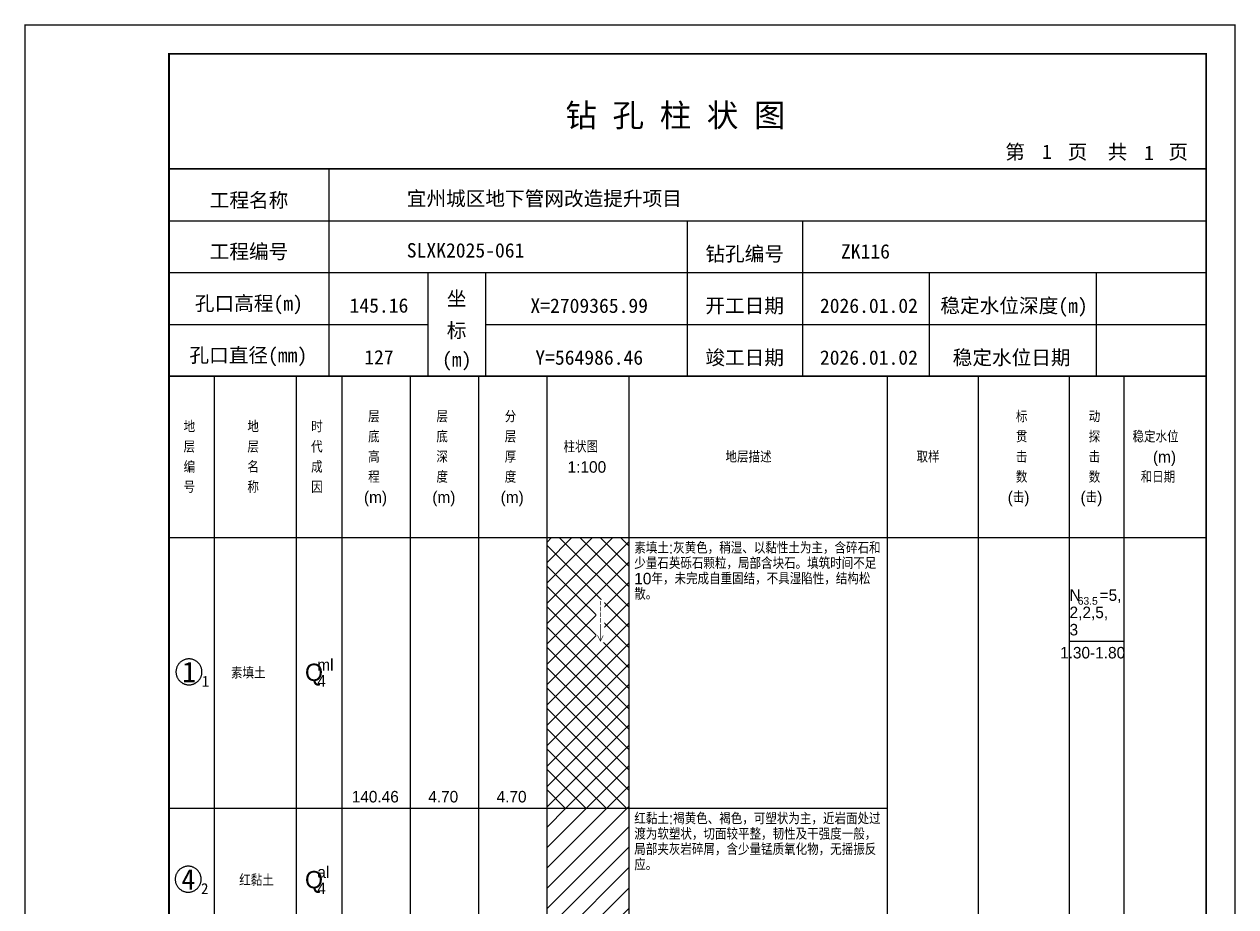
# Model space of a CAD drawing. Header units: millimetres. Extents: x 12489 to 89920, y 4630 to 4927.
# Drawn here: x 60229.3 to 60439.6, y 4773.6 to 4926.8 of the extents above; entities that cross this region are included whole.
import ezdxf
from ezdxf.enums import TextEntityAlignment as Align

# ---------------------------------------------------------------- set-up
doc = ezdxf.new("R2010")
doc.units = ezdxf.units.MM
doc.layers.add('ZZT_TC', color=7, linetype='Continuous')
doc.styles.add('成果图图块', font='', dxfattribs={"height": 2.5})
doc.styles.add('成果图模板', font='')
doc.styles.add('成果图模板标题', font='simhei.ttf')
doc.styles.add('成果图表体', font='Comfont.shx', dxfattribs={"height": 2, "bigfont": 'Hztxt12a.shx'})
doc.styles.get('成果图图块').set_extended_font_data('FangSong_GB2312')
doc.styles.get('成果图模板').set_extended_font_data('FangSong_GB2312')

# ---------------------------------------------------------------- blocks, each defined once
blk = doc.blocks.new('DCBH-1-1-1433', base_point=(0.3, -0.11))
at = {"layer": 'ZZT_TC', "color": 7}
blk.add_polyline3d([(-0.19, 2.31, 0), (-0.3, 2.31, 0), (-0.41, 2.3, 0), (-0.52, 2.29, 0), (-0.63, 2.27, 0), (-0.73, 2.24, 0), (-0.84, 2.21, 0), (-0.95, 2.18, 0), (-1.05, 2.14, 0), (-1.15, 2.09, 0), (-1.25, 2.04, 0), (-1.35, 1.99, 0), (-1.44, 1.93, 0), (-1.53, 1.87, 0), (-1.62, 1.8, 0), (-1.7, 1.73, 0), (-1.78, 1.65, 0), (-1.86, 1.57, 0), (-1.93, 1.49, 0), (-2, 1.4, 0), (-2.06, 1.31, 0), (-2.12, 1.22, 0), (-2.17, 1.12, 0), (-2.22, 1.02, 0), (-2.27, 0.92, 0), (-2.31, 0.82, 0), (-2.34, 0.71, 0), (-2.37, 0.61, 0), (-2.4, 0.5, 0), (-2.41, 0.39, 0), (-2.43, 0.28, 0), (-2.44, 0.17, 0), (-2.44, 0.06, 0), (-2.44, -0.05, 0), (-2.43, -0.16, 0), (-2.41, -0.27, 0), (-2.4, -0.38, 0), (-2.37, -0.49, 0), (-2.34, -0.6, 0), (-2.31, -0.7, 0), (-2.27, -0.8, 0), (-2.22, -0.9, 0), (-2.17, -1, 0), (-2.12, -1.1, 0), (-2.06, -1.19, 0), (-2, -1.28, 0), (-1.93, -1.37, 0), (-1.86, -1.45, 0), (-1.78, -1.53, 0), (-1.7, -1.61, 0), (-1.62, -1.68, 0), (-1.53, -1.75, 0), (-1.44, -1.81, 0), (-1.35, -1.87, 0), (-1.25, -1.93, 0), (-1.15, -1.98, 0), (-1.05, -2.02, 0), (-0.95, -2.06, 0), (-0.84, -2.1, 0), (-0.73, -2.13, 0), (-0.63, -2.15, 0), (-0.52, -2.17, 0), (-0.41, -2.18, 0), (-0.3, -2.19, 0), (-0.19, -2.19, 0), (-0.08, -2.19, 0), (0.03, -2.18, 0), (0.14, -2.17, 0), (0.25, -2.15, 0), (0.36, -2.13, 0), (0.47, -2.1, 0), (0.57, -2.06, 0), (0.67, -2.02, 0), (0.77, -1.98, 0), (0.87, -1.93, 0), (0.97, -1.87, 0), (1.06, -1.81, 0), (1.15, -1.75, 0), (1.24, -1.68, 0), (1.32, -1.61, 0), (1.4, -1.53, 0), (1.48, -1.45, 0), (1.55, -1.37, 0), (1.62, -1.28, 0), (1.68, -1.19, 0), (1.74, -1.1, 0), (1.8, -1, 0), (1.85, -0.9, 0), (1.89, -0.8, 0), (1.93, -0.7, 0), (1.97, -0.6, 0), (2, -0.49, 0), (2.02, -0.38, 0), (2.04, -0.27, 0), (2.05, -0.16, 0), (2.06, -0.05, 0), (2.06, 0.06, 0), (2.06, 0.17, 0), (2.05, 0.28, 0), (2.04, 0.39, 0), (2.02, 0.5, 0), (2, 0.61, 0), (1.97, 0.71, 0), (1.93, 0.82, 0), (1.89, 0.92, 0), (1.85, 1.02, 0), (1.8, 1.12, 0), (1.74, 1.22, 0), (1.68, 1.31, 0), (1.62, 1.4, 0), (1.55, 1.49, 0), (1.48, 1.57, 0), (1.4, 1.65, 0), (1.32, 1.73, 0), (1.24, 1.8, 0), (1.15, 1.87, 0), (1.06, 1.93, 0), (0.97, 1.99, 0), (0.87, 2.04, 0), (0.77, 2.09, 0), (0.67, 2.14, 0), (0.57, 2.18, 0), (0.47, 2.21, 0), (0.36, 2.24, 0), (0.25, 2.27, 0), (0.14, 2.29, 0), (0.03, 2.3, 0), (-0.08, 2.31, 0), (-0.19, 2.31, 0)], dxfattribs=at)
at = {"style": '成果图图块'}
blk.add_text('1', height=3.57, dxfattribs=at).set_placement((-0.16, -1.74), align=Align.CENTER)
blk.add_text('1', height=1.91, dxfattribs=at).set_placement((2.03, -2.53))
blk = doc.blocks.new('DCBH-1-1-1434', base_point=(0.43, -0.11))
at = {"layer": 'ZZT_TC', "color": 7}
blk.add_polyline3d([(-0.19, 2.31, 0), (-0.3, 2.31, 0), (-0.41, 2.3, 0), (-0.52, 2.29, 0), (-0.63, 2.27, 0), (-0.73, 2.24, 0), (-0.84, 2.21, 0), (-0.95, 2.18, 0), (-1.05, 2.14, 0), (-1.15, 2.09, 0), (-1.25, 2.04, 0), (-1.35, 1.99, 0), (-1.44, 1.93, 0), (-1.53, 1.87, 0), (-1.62, 1.8, 0), (-1.7, 1.73, 0), (-1.78, 1.65, 0), (-1.86, 1.57, 0), (-1.93, 1.49, 0), (-2, 1.4, 0), (-2.06, 1.31, 0), (-2.12, 1.22, 0), (-2.17, 1.12, 0), (-2.22, 1.02, 0), (-2.27, 0.92, 0), (-2.31, 0.82, 0), (-2.34, 0.71, 0), (-2.37, 0.61, 0), (-2.4, 0.5, 0), (-2.41, 0.39, 0), (-2.43, 0.28, 0), (-2.44, 0.17, 0), (-2.44, 0.06, 0), (-2.44, -0.05, 0), (-2.43, -0.16, 0), (-2.41, -0.27, 0), (-2.4, -0.38, 0), (-2.37, -0.49, 0), (-2.34, -0.6, 0), (-2.31, -0.7, 0), (-2.27, -0.8, 0), (-2.22, -0.9, 0), (-2.17, -1, 0), (-2.12, -1.1, 0), (-2.06, -1.19, 0), (-2, -1.28, 0), (-1.93, -1.37, 0), (-1.86, -1.45, 0), (-1.78, -1.53, 0), (-1.7, -1.61, 0), (-1.62, -1.68, 0), (-1.53, -1.75, 0), (-1.44, -1.81, 0), (-1.35, -1.87, 0), (-1.25, -1.93, 0), (-1.15, -1.98, 0), (-1.05, -2.02, 0), (-0.95, -2.06, 0), (-0.84, -2.1, 0), (-0.73, -2.13, 0), (-0.63, -2.15, 0), (-0.52, -2.17, 0), (-0.41, -2.18, 0), (-0.3, -2.19, 0), (-0.19, -2.19, 0), (-0.08, -2.19, 0), (0.03, -2.18, 0), (0.14, -2.17, 0), (0.25, -2.15, 0), (0.36, -2.13, 0), (0.47, -2.1, 0), (0.57, -2.06, 0), (0.67, -2.02, 0), (0.77, -1.98, 0), (0.87, -1.93, 0), (0.97, -1.87, 0), (1.06, -1.81, 0), (1.15, -1.75, 0), (1.24, -1.68, 0), (1.32, -1.61, 0), (1.4, -1.53, 0), (1.48, -1.45, 0), (1.55, -1.37, 0), (1.62, -1.28, 0), (1.68, -1.19, 0), (1.74, -1.1, 0), (1.8, -1, 0), (1.85, -0.9, 0), (1.89, -0.8, 0), (1.93, -0.7, 0), (1.97, -0.6, 0), (2, -0.49, 0), (2.02, -0.38, 0), (2.04, -0.27, 0), (2.05, -0.16, 0), (2.06, -0.05, 0), (2.06, 0.06, 0), (2.06, 0.17, 0), (2.05, 0.28, 0), (2.04, 0.39, 0), (2.02, 0.5, 0), (2, 0.61, 0), (1.97, 0.71, 0), (1.93, 0.82, 0), (1.89, 0.92, 0), (1.85, 1.02, 0), (1.8, 1.12, 0), (1.74, 1.22, 0), (1.68, 1.31, 0), (1.62, 1.4, 0), (1.55, 1.49, 0), (1.48, 1.57, 0), (1.4, 1.65, 0), (1.32, 1.73, 0), (1.24, 1.8, 0), (1.15, 1.87, 0), (1.06, 1.93, 0), (0.97, 1.99, 0), (0.87, 2.04, 0), (0.77, 2.09, 0), (0.67, 2.14, 0), (0.57, 2.18, 0), (0.47, 2.21, 0), (0.36, 2.24, 0), (0.25, 2.27, 0), (0.14, 2.29, 0), (0.03, 2.3, 0), (-0.08, 2.31, 0), (-0.19, 2.31, 0)], dxfattribs=at)
at = {"style": '成果图图块'}
blk.add_text('4', height=3.57, dxfattribs=at).set_placement((-0.16, -1.74), align=Align.CENTER)
blk.add_text('2', height=1.91, dxfattribs=at).set_placement((2.03, -2.53))
blk = doc.blocks.new('zztGLdt.dwg', base_point=(0.5, 0))
blk.add_wipeout([(-0.2, -0.2), (1.2, -0.2), (1.2, 3.2), (-0.2, 3.2)])
at = {"color": 7, "const_width": 0.1}
for points in [[(0.5, 3), (0.5, 0)], [(0, 1), (0.5, 0), (1, 1)]]:
    blk.add_lwpolyline(points, dxfattribs=at)
blk = doc.blocks.new('钻孔柱状图路桥昇龙制图梁世成校核莫家里.dwg218', base_point=(25, 236))
for p, q in [((52.82, 236), (52.82, 272)), ((25, 263), (205, 263)), ((115, 236), (115, 263)), ((135, 236), (135, 263)), ((25, 254), (205, 254)), ((70, 236), (70, 254)), ((80, 236), (80, 254)), ((157, 236), (157, 254)), ((185.95, 236), (185.95, 254)), ((25, 245), (70, 245)), ((80, 245), (205, 245))]:
    blk.add_line(p, q)
for points, const_width in [([(0, 0), (210, 0), (210, 297), (0, 297)], 0.25), ([(25, 5), (205, 5), (205, 292), (25, 292)], 0.3)]:
    blk.add_lwpolyline(points, close=True, dxfattribs=dict(const_width=const_width))
at = {"const_width": 0.3}
for points in [[(25, 272), (205, 272)], [(25, 236), (205, 236)]]:
    blk.add_lwpolyline(points, dxfattribs=at)
for s, height, style, p in [('钻 孔 柱 状 图', 4, '成果图模板标题', (93.8, 279.31)), ('第', 2.5, '成果图模板', (170.12, 273.7)), ('页', 2.5, '成果图模板', (180.96, 273.7)), ('共', 2.5, '成果图模板', (187.88, 273.7)), ('页', 2.5, '成果图模板', (198.44, 273.7)), ('工程名称', 2.5, '成果图模板', (32.07, 265.32)), ('宜州城区地下管网改造提升项目', 2.5, '成果图模板', (66.26, 265.61)), ('工程编号', 2.5, '成果图模板', (32.05, 256.41)), ('SLXK2025-061', 2.5, '成果图模板', (66.26, 256.61)), ('钻孔编号', 2.5, '成果图模板', (118.08, 256)), ('ZK116', 2.5, '成果图模板', (141.61, 256.43)), ('孔口高程(m)', 2.5, '成果图模板', (29.48, 247.41)), ('坐', 2.5, '成果图模板', (73.21, 248.24)), ('开工日期', 2.5, '成果图模板', (118.08, 247)), ('稳定水位深度(m)', 2.5, '成果图模板', (158.86, 247)), ('标', 2.5, '成果图模板', (73.21, 242.7)), ('孔口直径(mm)', 2.5, '成果图模板', (28.54, 238.41)), ('(m) ', 2.5, '成果图模板', (72.38, 237.65)), ('竣工日期', 2.5, '成果图模板', (118.08, 238)), ('稳定水位日期', 2.5, '成果图模板', (160.99, 238))]:
    blk.add_text(s, height=height, dxfattribs=dict(style=style)).set_placement(p)
at = {"style": '成果图模板'}
for s, p in [('1', (177.35, 273.74)), ('1', (195.08, 273.53)), ('145.16', (61.43, 247.04)), ('X=2709365.99', (97.92, 247)), ('2026.01.02', (146.46, 247)), ('127', (61.43, 238.04)), ('Y=564986.46', (97.92, 238)), ('2026.01.02', (146.46, 238))]:
    blk.add_text(s, height=2.5, dxfattribs=at).set_placement(p, align=Align.CENTER)

msp = doc.modelspace()

# ---------------------------------------------------------------- hatches: boundary and pattern name
at = {"linetype": 'Continuous'}
h = msp.add_hatch(dxfattribs=at)
h.set_pattern_fill('GKSTT', scale=0.5, style=0, pattern_type=2)
h.set_pattern_definition([(45, (0, 0), (-1.76776695, 1.76776695), []), (135, (0, 0), (-1.76776695, -1.76776695), [])])
h.paths.add_polyline_path([(60320.06, 4790.71), (60334.29, 4790.71), (60334.29, 4837.71), (60320.06, 4837.71)])
h = msp.add_hatch(dxfattribs=at)
h.set_pattern_fill('GKNXT', scale=0.5, style=0, pattern_type=2)
h.set_pattern_definition([(45, (0, 0), (-1.76776695, 1.76776695), [])])
h.paths.add_polyline_path([(60320.06, 4765.71), (60334.29, 4765.71), (60334.29, 4790.71), (60320.06, 4790.71)])

# ---------------------------------------------------------------- linework, layer by layer
at = {"color": 0}
for p, q in [((60254.45, 4837.71), (60262.35, 4837.71)), ((60254.45, 4790.71), (60254.45, 4837.71)), ((60262.35, 4790.71), (60262.35, 4837.71)), ((60254.45, 4790.71), (60262.35, 4790.71)), ((60254.45, 4790.71), (60262.35, 4790.71)), ((60254.45, 4765.71), (60254.45, 4790.71)), ((60262.35, 4765.71), (60262.35, 4790.71))]:
    msp.add_line(p, q, dxfattribs=at)
for points in [[(60254.45, 4865.71), (60262.35, 4865.71)], [(60254.45, 4837.71), (60254.45, 4865.71)], [(60262.35, 4837.71), (60262.35, 4865.71)], [(60262.35, 4865.71), (60276.58, 4865.71)], [(60262.35, 4837.71), (60262.35, 4865.71)], [(60276.58, 4837.71), (60276.58, 4865.71)], [(60276.58, 4865.71), (60284.49, 4865.71)], [(60276.58, 4837.71), (60276.58, 4865.71)], [(60284.49, 4837.71), (60284.49, 4865.71)], [(60284.49, 4865.71), (60296.35, 4865.71)], [(60284.49, 4837.71), (60284.49, 4865.71)], [(60296.35, 4837.71), (60296.35, 4865.71)], [(60296.35, 4865.71), (60308.2, 4865.71)], [(60296.35, 4837.71), (60296.35, 4865.71)], [(60308.2, 4837.71), (60308.2, 4865.71)], [(60308.2, 4865.71), (60320.06, 4865.71)], [(60308.2, 4837.71), (60308.2, 4865.71)], [(60320.06, 4837.71), (60320.06, 4865.71)], [(60320.06, 4865.71), (60334.29, 4865.71)], [(60320.06, 4837.71), (60320.06, 4865.71)], [(60334.29, 4837.71), (60334.29, 4865.71)], [(60334.29, 4865.71), (60379.11, 4865.71)], [(60334.29, 4837.71), (60334.29, 4865.71)], [(60379.11, 4837.71), (60379.11, 4865.71)], [(60379.11, 4865.71), (60394.92, 4865.71)], [(60379.11, 4837.71), (60379.11, 4865.71)], [(60394.92, 4837.71), (60394.92, 4865.71)], [(60394.92, 4865.71), (60410.73, 4865.71)], [(60394.92, 4837.71), (60394.92, 4865.71)], [(60410.73, 4837.71), (60410.73, 4865.71)], [(60410.73, 4865.71), (60420.22, 4865.71)], [(60410.73, 4837.71), (60410.73, 4865.71)], [(60420.22, 4837.71), (60420.22, 4865.71)], [(60420.22, 4865.71), (60434.45, 4865.71)], [(60420.22, 4837.71), (60420.22, 4865.71)], [(60434.45, 4837.71), (60434.45, 4865.71)], [(60254.45, 4837.71), (60262.35, 4837.71)], [(60254.45, 4643.71), (60254.45, 4837.71)], [(60254.45, 4837.71), (60262.35, 4837.71)], [(60262.35, 4643.71), (60262.35, 4837.71)], [(60262.35, 4837.71), (60276.58, 4837.71)], [(60262.35, 4643.71), (60262.35, 4837.71)], [(60262.35, 4837.71), (60276.58, 4837.71)], [(60262.35, 4837.71), (60276.58, 4837.71)], [(60262.35, 4790.71), (60262.35, 4837.71)], [(60276.58, 4643.71), (60276.58, 4837.71)], [(60276.58, 4790.71), (60276.58, 4837.71)], [(60276.58, 4837.71), (60284.49, 4837.71)], [(60276.58, 4643.71), (60276.58, 4837.71)], [(60276.58, 4837.71), (60284.49, 4837.71)], [(60276.58, 4837.71), (60284.49, 4837.71)], [(60276.58, 4790.71), (60276.58, 4837.71)], [(60284.49, 4643.71), (60284.49, 4837.71)], [(60284.49, 4790.71), (60284.49, 4837.71)], [(60284.49, 4837.71), (60296.35, 4837.71)], [(60284.49, 4643.71), (60284.49, 4837.71)], [(60284.49, 4837.71), (60296.35, 4837.71)], [(60284.49, 4837.71), (60296.35, 4837.71)], [(60284.49, 4790.71), (60284.49, 4837.71)], [(60296.35, 4643.71), (60296.35, 4837.71)], [(60296.35, 4790.71), (60296.35, 4837.71)], [(60296.35, 4837.71), (60308.2, 4837.71)], [(60296.35, 4643.71), (60296.35, 4837.71)], [(60296.35, 4837.71), (60308.2, 4837.71)], [(60296.35, 4837.71), (60308.2, 4837.71)], [(60296.35, 4790.71), (60296.35, 4837.71)], [(60308.2, 4643.71), (60308.2, 4837.71)], [(60308.2, 4790.71), (60308.2, 4837.71)], [(60308.2, 4837.71), (60320.06, 4837.71)], [(60308.2, 4643.71), (60308.2, 4837.71)], [(60308.2, 4837.71), (60320.06, 4837.71)], [(60308.2, 4837.71), (60320.06, 4837.71)], [(60308.2, 4790.71), (60308.2, 4837.71)], [(60320.06, 4643.71), (60320.06, 4837.71)], [(60320.06, 4790.71), (60320.06, 4837.71)], [(60320.06, 4837.71), (60334.29, 4837.71)], [(60320.06, 4643.71), (60320.06, 4837.71)], [(60320.06, 4837.71), (60334.29, 4837.71)], [(60334.29, 4643.71), (60334.29, 4837.71)], [(60334.29, 4837.71), (60379.11, 4837.71)], [(60334.29, 4643.71), (60334.29, 4837.71)], [(60334.29, 4837.71), (60379.11, 4837.71)], [(60334.29, 4837.71), (60379.11, 4837.71)], [(60334.29, 4790.71), (60334.29, 4837.71)], [(60379.11, 4643.71), (60379.11, 4837.71)], [(60379.11, 4790.71), (60379.11, 4837.71)], [(60379.11, 4837.71), (60394.92, 4837.71)], [(60379.11, 4643.71), (60379.11, 4837.71)], [(60379.11, 4837.71), (60394.92, 4837.71)], [(60394.92, 4643.71), (60394.92, 4837.71)], [(60394.92, 4837.71), (60410.73, 4837.71)], [(60394.92, 4643.71), (60394.92, 4837.71)], [(60394.92, 4837.71), (60410.73, 4837.71)], [(60410.73, 4643.71), (60410.73, 4837.71)], [(60410.73, 4837.71), (60420.22, 4837.71)], [(60410.73, 4643.71), (60410.73, 4837.71)], [(60410.73, 4837.71), (60420.22, 4837.71)], [(60410.73, 4837.71), (60420.22, 4837.71)], [(60410.73, 4819.71), (60410.73, 4837.71)], [(60420.22, 4643.71), (60420.22, 4837.71)], [(60420.22, 4819.71), (60420.22, 4837.71)], [(60420.22, 4837.71), (60434.45, 4837.71)], [(60420.22, 4643.71), (60420.22, 4837.71)], [(60420.22, 4837.71), (60434.45, 4837.71)], [(60434.45, 4643.71), (60434.45, 4837.71)], [(60410.73, 4819.71), (60420.22, 4819.71)], [(60262.35, 4790.71), (60276.58, 4790.71)], [(60262.35, 4790.71), (60276.58, 4790.71)], [(60262.35, 4765.71), (60262.35, 4790.71)], [(60276.58, 4765.71), (60276.58, 4790.71)], [(60276.58, 4790.71), (60284.49, 4790.71)], [(60276.58, 4790.71), (60284.49, 4790.71)], [(60276.58, 4765.71), (60276.58, 4790.71)], [(60284.49, 4765.71), (60284.49, 4790.71)], [(60284.49, 4790.71), (60296.35, 4790.71)], [(60284.49, 4790.71), (60296.35, 4790.71)], [(60284.49, 4765.71), (60284.49, 4790.71)], [(60296.35, 4765.71), (60296.35, 4790.71)], [(60296.35, 4790.71), (60308.2, 4790.71)], [(60296.35, 4790.71), (60308.2, 4790.71)], [(60296.35, 4765.71), (60296.35, 4790.71)], [(60308.2, 4765.71), (60308.2, 4790.71)], [(60308.2, 4790.71), (60320.06, 4790.71)], [(60308.2, 4790.71), (60320.06, 4790.71)], [(60308.2, 4765.71), (60308.2, 4790.71)], [(60320.06, 4765.71), (60320.06, 4790.71)], [(60334.29, 4790.71), (60379.11, 4790.71)], [(60334.29, 4790.71), (60379.11, 4790.71)], [(60334.29, 4765.71), (60334.29, 4790.71)], [(60379.11, 4765.71), (60379.11, 4790.71)]]:
    msp.add_lwpolyline(points, dxfattribs=at)
at = {"color": 7, "flags": 128}
msp.add_lwpolyline([(60320.06, 4790.71), (60334.29, 4790.71)], dxfattribs=at)

# ---------------------------------------------------------------- block references
for name, p in [('DCBH-1-1-1433', (60258.4, 4814.21)), ('DCBH-1-1-1434', (60258.4, 4778.21))]:
    msp.add_blockref(name, p)

# ---------------------------------------------------------------- texts
at = {"color": 0, "style": '成果图表体'}
for s, height, p in [('层', 2, (60289, 4857.71)), ('层', 2, (60300.85, 4857.71)), ('分', 2, (60312.71, 4857.71)), ('标', 2, (60401.41, 4857.71)), ('动', 2, (60414.05, 4857.71)), ('地', 2, (60256.98, 4855.96)), ('地', 2, (60268.05, 4855.96)), ('时', 2, (60279.11, 4855.96)), ('底', 2, (60289, 4854.21)), ('底', 2, (60300.85, 4854.21)), ('层', 2, (60312.71, 4854.21)), ('贯', 2, (60401.41, 4854.21)), ('探', 2, (60414.05, 4854.21)), ('稳定水位', 2, (60421.65, 4854.21)), ('层', 2, (60256.98, 4852.46)), ('层', 2, (60268.05, 4852.46)), ('代', 2, (60279.11, 4852.46)), ('高', 2, (60289, 4850.71)), ('深', 2, (60300.85, 4850.71)), ('厚', 2, (60312.71, 4850.71)), ('柱状图', 2, (60322.91, 4852.46)), ('地层描述', 2, (60351.02, 4850.71)), ('取样', 2, (60384.18, 4850.71)), ('击', 2, (60401.41, 4850.71)), ('击', 2, (60414.05, 4850.71)), ('(m)', 2, (60425.2, 4850.71)), ('编', 2, (60256.98, 4848.96)), ('名', 2, (60268.05, 4848.96)), ('成', 2, (60279.11, 4848.96)), ('1:100', 2, (60323.62, 4848.96)), ('程', 2, (60289, 4847.21)), ('度', 2, (60300.85, 4847.21)), ('度', 2, (60312.71, 4847.21)), ('数', 2, (60401.41, 4847.21)), ('数', 2, (60414.05, 4847.21)), ('和日期', 2, (60423.07, 4847.21)), ('号', 2, (60256.98, 4845.46)), ('称', 2, (60268.05, 4845.46)), ('因', 2, (60279.11, 4845.46)), ('(m)', 2, (60288.28, 4843.71)), ('(m)', 2, (60300.14, 4843.71)), ('(m)', 2, (60312, 4843.71)), ('(击)', 2, (60399.99, 4843.71)), ('(击)', 2, (60412.63, 4843.71)), ('N', 2, (60410.73, 4826.71)), ('63.5', 1.333, (60412.15, 4826.04)), ('=5,', 2, (60415.94, 4826.71)), ('2,2,5,', 2, (60410.73, 4823.71)), ('3', 2, (60410.73, 4820.71)), ('1.30-1.80', 2, (60409.08, 4816.71)), ('素填土', 2, (60265.2, 4813.21)), ('Q', 3, (60278.05, 4812.81)), ('ml', 2, (60280.18, 4814.61)), ('4', 2, (60280.18, 4811.81)), ('140.46', 2, (60286.15, 4791.71)), ('4.70', 2, (60299.43, 4791.71)), ('4.70', 2, (60311.29, 4791.71)), ('红黏土', 2, (60266.63, 4777.21)), ('Q', 3, (60278.05, 4776.81)), ('al', 2, (60280.18, 4778.61)), ('4', 2, (60280.18, 4775.81))]:
    msp.add_text(s, height=height, dxfattribs=at).set_placement(p)
at = {"color": 0, "char_height": 2, "width": 43.0292, "attachment_point": 1, "line_spacing_factor": 0.8, "style": '成果图表体'}
for s, insert in [('素填土:灰黄色，稍湿、以黏性土为主，含碎石和少量石英砾石颗粒，局部含块石。填筑时间不足10年，未完成自重固结，不具湿陷性，结构松散。', (60335.19, 4836.91)), ('红黏土:褐黄色、褐色，可塑状为主，近岩面处过渡为软塑状，切面较平整，韧性及干强度一般，局部夹灰岩碎屑，含少量锰质氧化物，无摇振反应。', (60335.19, 4789.91))]:
    msp.add_mtext(s, dxfattribs=dict(at, insert=insert))

# ---------------------------------------------------------------- next in the draw order: block references
msp.add_blockref('zztGLdt.dwg', (60329.31, 4823.71))

# ---------------------------------------------------------------- next in the draw order: block references
msp.add_blockref('zztGLdt.dwg', (60329.31, 4822.71))

# ---------------------------------------------------------------- next in the draw order: block references
msp.add_blockref('zztGLdt.dwg', (60329.31, 4821.71))

# ---------------------------------------------------------------- next in the draw order: block references
msp.add_blockref('zztGLdt.dwg', (60329.31, 4820.71))

# ---------------------------------------------------------------- next in the draw order: block references
msp.add_blockref('zztGLdt.dwg', (60329.31, 4819.71))

# ---------------------------------------------------------------- next in the draw order: block references
msp.add_blockref('钻孔柱状图路桥昇龙制图梁世成校核莫家里.dwg218', (60254.45, 4865.71))

doc.saveas('drawing.dxf')
